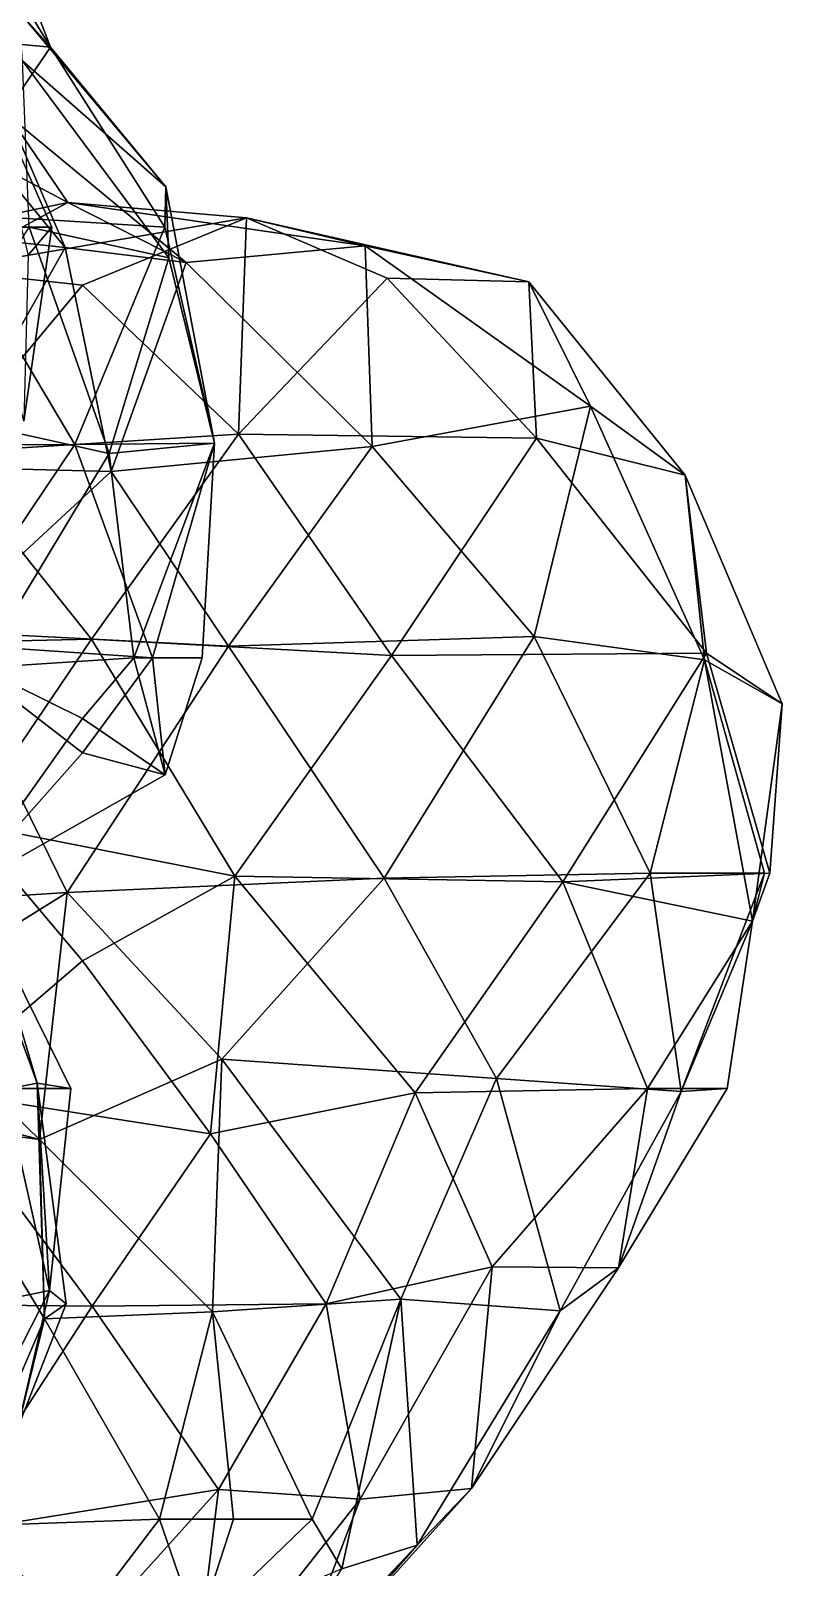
# Model space of a CAD drawing. Extents: x 290034 to 295698, y 4553723 to 4561693.
# Drawn here: x 294212.5 to 294274.6, y 4558582.2 to 4558709.3 of the extents above; entities that cross this region are included whole.
import ezdxf

# ---------------------------------------------------------------- set-up
doc = ezdxf.new("R2010")
doc.units = 0
doc.layers.add('Au_ppm_Pref_-_0_2', color=7, linetype='CONTINUOUS')

msp = doc.modelspace()

# ---------------------------------------------------------------- linework, layer by layer
at = {"layer": 'Au_ppm_Pref_-_0_2'}
for points in [[(294208.47, 4558722.66, 1918.4), (294192.08, 4558710.01, 1920.21), (294214.12, 4558707.97, 1920.63)], [(294208.47, 4558722.66, 1918.4), (294214.12, 4558707.97, 1920.63), (294208.54, 4558717.1, 1924.34)], [(294208.54, 4558717.1, 1924.34), (294214.12, 4558707.97, 1920.63), (294211.49, 4558710.92, 1924.34)], [(294192.08, 4558710.01, 1920.21), (294204.74, 4558694.28, 1919.85), (294214.12, 4558707.97, 1920.63)], [(294211.8, 4558706.84, 1929.34), (294211.49, 4558710.92, 1924.34), (294223.66, 4558696.43, 1924.34)], [(294214.12, 4558707.97, 1920.63), (294223.66, 4558696.43, 1924.34), (294211.49, 4558710.92, 1924.34)], [(294204.74, 4558694.28, 1919.85), (294223.57, 4558693.1, 1921.13), (294214.12, 4558707.97, 1920.63)], [(294223.66, 4558696.43, 1924.34), (294214.12, 4558707.97, 1920.63), (294223.57, 4558693.1, 1921.13)], [(294199.58, 4558693.1, 1809.33), (294203.07, 4558706.34, 1804.54), (294215.33, 4558691.41, 1805.1)], [(294215.33, 4558691.41, 1805.1), (294203.07, 4558706.34, 1804.54), (294210.67, 4558702.31, 1799.62)], [(294208, 4558693.1, 1863.69), (294208.14, 4558706.86, 1859.01), (294214.22, 4558693.1, 1859.01)], [(294214.22, 4558693.1, 1859.01), (294208.14, 4558706.86, 1859.01), (294212.28, 4558690.77, 1853.74)], [(294223.66, 4558696.43, 1924.34), (294223.91, 4558690.56, 1929.37), (294211.8, 4558706.84, 1929.34)], [(294223.91, 4558690.56, 1929.37), (294212.36, 4558693.1, 1934.14), (294211.8, 4558706.84, 1929.34)], [(294204.16, 4558701.18, 1796.92), (294192.16, 4558690.18, 1795.33), (294215.54, 4558695.13, 1793.79)], [(294210.67, 4558702.31, 1799.62), (294204.16, 4558701.18, 1796.92), (294215.54, 4558695.13, 1793.79)], [(294215.33, 4558691.41, 1805.1), (294210.67, 4558702.31, 1799.62), (294225.34, 4558690.15, 1799.36)], [(294225.34, 4558690.15, 1799.36), (294210.67, 4558702.31, 1799.62), (294215.54, 4558695.13, 1793.79)], [(294227.69, 4558675.21, 1924.53), (294223.66, 4558696.43, 1924.34), (294223.57, 4558693.1, 1921.13)], [(294223.66, 4558696.43, 1924.34), (294227.69, 4558675.21, 1924.53), (294223.91, 4558690.56, 1929.37)], [(294192.16, 4558690.18, 1795.33), (294205.23, 4558689.55, 1788.42), (294215.54, 4558695.13, 1793.79)], [(294230.31, 4558693.86, 1787.85), (294215.54, 4558695.13, 1793.79), (294205.23, 4558689.55, 1788.42)], [(294240.13, 4558691.54, 1793.57), (294225.34, 4558690.15, 1799.36), (294215.54, 4558695.13, 1793.79)], [(294240.13, 4558691.54, 1793.57), (294215.54, 4558695.13, 1793.79), (294230.31, 4558693.86, 1787.85)], [(294191.5, 4558675.03, 1919.98), (294216.12, 4558675.1, 1920.14), (294204.74, 4558694.28, 1919.85)], [(294204.74, 4558694.28, 1919.85), (294216.12, 4558675.1, 1920.14), (294223.57, 4558693.1, 1921.13)], [(294205.23, 4558689.55, 1788.42), (294216.76, 4558688.28, 1783.41), (294230.31, 4558693.86, 1787.85)], [(294229.66, 4558675.95, 1782.23), (294230.31, 4558693.86, 1787.85), (294216.76, 4558688.28, 1783.41)], [(294229.66, 4558675.95, 1782.23), (294241.96, 4558688.86, 1783.21), (294230.31, 4558693.86, 1787.85)], [(294253.66, 4558688.57, 1788.83), (294240.13, 4558691.54, 1793.57), (294230.31, 4558693.86, 1787.85)], [(294241.96, 4558688.86, 1783.21), (294253.66, 4558688.57, 1788.83), (294230.31, 4558693.86, 1787.85)], [(294205.11, 4558673.24, 1806.03), (294199.58, 4558693.1, 1809.33), (294215.33, 4558691.41, 1805.1)], [(294212.36, 4558693.1, 1934.14), (294218.97, 4558674.36, 1931.73), (294202.91, 4558677.92, 1934.75)], [(294208, 4558693.1, 1863.69), (294214.22, 4558693.1, 1859.01), (294211.92, 4558677.05, 1858.32)], [(294211.92, 4558677.05, 1858.32), (294214.22, 4558693.1, 1859.01), (294212.28, 4558690.77, 1853.74)], [(294223.91, 4558690.56, 1929.37), (294218.97, 4558674.36, 1931.73), (294212.36, 4558693.1, 1934.14)], [(294227.69, 4558675.21, 1924.53), (294223.57, 4558693.1, 1921.13), (294216.12, 4558675.1, 1920.14)], [(294215.33, 4558691.41, 1805.1), (294219.14, 4558672.86, 1801.54), (294205.11, 4558673.24, 1806.03)], [(294225.34, 4558690.15, 1799.36), (294219.14, 4558672.86, 1801.54), (294215.33, 4558691.41, 1805.1)], [(294240.72, 4558674.95, 1798.8), (294225.34, 4558690.15, 1799.36), (294240.13, 4558691.54, 1793.57)], [(294240.13, 4558691.54, 1793.57), (294258.77, 4558678.29, 1794.61), (294240.72, 4558674.95, 1798.8)], [(294258.77, 4558678.29, 1794.61), (294240.13, 4558691.54, 1793.57), (294253.66, 4558688.57, 1788.83)], [(294227.69, 4558675.21, 1924.53), (294218.97, 4558674.36, 1931.73), (294223.91, 4558690.56, 1929.37)], [(294240.72, 4558674.95, 1798.8), (294219.14, 4558672.86, 1801.54), (294225.34, 4558690.15, 1799.36)], [(294205.23, 4558689.55, 1788.42), (294205.19, 4558674.42, 1782.57), (294216.76, 4558688.28, 1783.41)], [(294229.66, 4558675.95, 1782.23), (294254.3, 4558675.64, 1781.95), (294241.96, 4558688.86, 1783.21)], [(294241.96, 4558688.86, 1783.21), (294254.3, 4558675.64, 1781.95), (294253.66, 4558688.57, 1788.83)], [(294258.77, 4558678.29, 1794.61), (294253.66, 4558688.57, 1788.83), (294266.61, 4558672.58, 1787.65)], [(294253.66, 4558688.57, 1788.83), (294254.3, 4558675.64, 1781.95), (294266.61, 4558672.58, 1787.65)], [(294229.66, 4558675.95, 1782.23), (294216.76, 4558688.28, 1783.41), (294205.19, 4558674.42, 1782.57)], [(294254.1, 4558659.22, 1798.15), (294240.72, 4558674.95, 1798.8), (294258.77, 4558678.29, 1794.61)], [(294254.1, 4558659.22, 1798.15), (294258.77, 4558678.29, 1794.61), (294268.21, 4558657.29, 1794.02)], [(294268.21, 4558657.29, 1794.02), (294258.77, 4558678.29, 1794.61), (294266.61, 4558672.58, 1787.65)], [(294218.97, 4558674.36, 1931.73), (294208.27, 4558656.64, 1931.7), (294202.91, 4558677.92, 1934.75)], [(294229.66, 4558675.95, 1782.23), (294205.19, 4558674.42, 1782.57), (294217.51, 4558658.99, 1781.7)], [(294242.31, 4558657.65, 1780.3), (294229.66, 4558675.95, 1782.23), (294217.51, 4558658.99, 1781.7)], [(294229.66, 4558675.95, 1782.23), (294242.31, 4558657.65, 1780.3), (294254.3, 4558675.64, 1781.95)], [(294242.31, 4558657.65, 1780.3), (294268.36, 4558657.85, 1781.61), (294254.3, 4558675.64, 1781.95)], [(294268.36, 4558657.85, 1781.61), (294266.61, 4558672.58, 1787.65), (294254.3, 4558675.64, 1781.95)], [(294191.5, 4558675.03, 1919.98), (294205.05, 4558658.65, 1920.17), (294216.12, 4558675.1, 1920.14)], [(294217.51, 4558658.99, 1781.7), (294205.19, 4558674.42, 1782.57), (294191.59, 4558658.42, 1780.88)], [(294205.05, 4558658.65, 1920.17), (294222.55, 4558657.47, 1921.61), (294216.12, 4558675.1, 1920.14)], [(294221, 4558657.47, 1926.34), (294208.27, 4558656.64, 1931.7), (294218.97, 4558674.36, 1931.73)], [(294216.12, 4558675.1, 1920.14), (294222.55, 4558657.47, 1921.61), (294227.69, 4558675.21, 1924.53)], [(294227.69, 4558675.21, 1924.53), (294221, 4558657.47, 1926.34), (294218.97, 4558674.36, 1931.73)], [(294240.72, 4558674.95, 1798.8), (294228.83, 4558658.41, 1799.4), (294219.14, 4558672.86, 1801.54)], [(294227.69, 4558675.21, 1924.53), (294226.65, 4558657.47, 1924.34), (294221, 4558657.47, 1926.34)], [(294226.65, 4558657.47, 1924.34), (294227.69, 4558675.21, 1924.53), (294222.55, 4558657.47, 1921.61)], [(294254.1, 4558659.22, 1798.15), (294228.83, 4558658.41, 1799.4), (294240.72, 4558674.95, 1798.8)], [(294219.14, 4558672.86, 1801.54), (294204.86, 4558659.66, 1798.75), (294205.11, 4558673.24, 1806.03)], [(294228.83, 4558658.41, 1799.4), (294204.86, 4558659.66, 1798.75), (294219.14, 4558672.86, 1801.54)], [(294274.63, 4558653.65, 1787.74), (294268.21, 4558657.29, 1794.02), (294266.61, 4558672.58, 1787.65)], [(294266.61, 4558672.58, 1787.65), (294268.36, 4558657.85, 1781.61), (294274.63, 4558653.65, 1787.74)], [(294191.35, 4558636.51, 1798.67), (294204.86, 4558659.66, 1798.75), (294215.48, 4558638.05, 1798.68)], [(294215.48, 4558638.05, 1798.68), (294204.86, 4558659.66, 1798.75), (294228.83, 4558658.41, 1799.4)], [(294241.72, 4558639.22, 1799.5), (294228.83, 4558658.41, 1799.4), (294254.1, 4558659.22, 1798.15)], [(294241.72, 4558639.22, 1799.5), (294254.1, 4558659.22, 1798.15), (294263.72, 4558639.65, 1798)], [(294263.72, 4558639.65, 1798), (294254.1, 4558659.22, 1798.15), (294268.21, 4558657.29, 1794.02)], [(294217.51, 4558658.99, 1781.7), (294191.59, 4558658.42, 1780.88), (294207.18, 4558643.74, 1779.02)], [(294205.05, 4558658.65, 1920.17), (294206.63, 4558638.18, 1923.65), (294216.76, 4558649.61, 1921.72)], [(294205.05, 4558658.65, 1920.17), (294216.76, 4558649.61, 1921.72), (294222.55, 4558657.47, 1921.61)], [(294229.37, 4558639.38, 1781.08), (294217.51, 4558658.99, 1781.7), (294207.18, 4558643.74, 1779.02)], [(294241.72, 4558639.22, 1799.5), (294215.48, 4558638.05, 1798.68), (294228.83, 4558658.41, 1799.4)], [(294242.31, 4558657.65, 1780.3), (294217.51, 4558658.99, 1781.7), (294229.37, 4558639.38, 1781.08)], [(294256.48, 4558638.93, 1781.01), (294268.36, 4558657.85, 1781.61), (294242.31, 4558657.65, 1780.3)], [(294273.61, 4558639.65, 1784.7), (294268.36, 4558657.85, 1781.61), (294256.48, 4558638.93, 1781.01)], [(294273.61, 4558639.65, 1784.7), (294274.63, 4558653.65, 1787.74), (294268.36, 4558657.85, 1781.61)], [(294216.76, 4558652.45, 1926.02), (294206.63, 4558638.18, 1923.65), (294208.27, 4558656.64, 1931.7)], [(294221, 4558657.47, 1926.34), (294216.76, 4558652.45, 1926.02), (294208.27, 4558656.64, 1931.7)], [(294223.61, 4558647.78, 1924.34), (294216.76, 4558652.45, 1926.02), (294221, 4558657.47, 1926.34)], [(294223.61, 4558647.78, 1924.34), (294222.55, 4558657.47, 1921.61), (294216.76, 4558649.61, 1921.72)], [(294223.61, 4558647.78, 1924.34), (294221, 4558657.47, 1926.34), (294226.65, 4558657.47, 1924.34)], [(294223.61, 4558647.78, 1924.34), (294226.65, 4558657.47, 1924.34), (294222.55, 4558657.47, 1921.61)], [(294256.48, 4558638.93, 1781.01), (294242.31, 4558657.65, 1780.3), (294229.37, 4558639.38, 1781.08)], [(294273.17, 4558639.65, 1793.68), (294263.72, 4558639.65, 1798), (294268.21, 4558657.29, 1794.02)], [(294273.17, 4558639.65, 1793.68), (294268.21, 4558657.29, 1794.02), (294272.16, 4558635.66, 1787.68)], [(294272.16, 4558635.66, 1787.68), (294268.21, 4558657.29, 1794.02), (294274.63, 4558653.65, 1787.74)], [(294272.16, 4558635.66, 1787.68), (294274.63, 4558653.65, 1787.74), (294273.61, 4558639.65, 1784.7)], [(294223.61, 4558647.78, 1924.34), (294206.63, 4558638.18, 1923.65), (294216.76, 4558652.45, 1926.02)], [(294223.61, 4558647.78, 1924.34), (294216.76, 4558649.61, 1921.72), (294206.63, 4558638.18, 1923.65)], [(294204.24, 4558621.68, 1775.87), (294216.76, 4558632.38, 1778.28), (294207.18, 4558643.74, 1779.02)], [(294229.37, 4558639.38, 1781.08), (294207.18, 4558643.74, 1779.02), (294216.76, 4558632.38, 1778.28)], [(294203.03, 4558620.32, 1812.35), (294213, 4558622.26, 1817.79), (294206.05, 4558641.27, 1816.83)], [(294209.11, 4558635.31, 1823.37), (294206.05, 4558641.27, 1816.83), (294213, 4558622.26, 1817.79)], [(294241.72, 4558639.22, 1799.5), (294228.29, 4558624.26, 1800.91), (294215.48, 4558638.05, 1798.68)], [(294227.34, 4558618.08, 1778.06), (294229.37, 4558639.38, 1781.08), (294216.76, 4558632.38, 1778.28)], [(294244.27, 4558621.46, 1780.03), (294229.37, 4558639.38, 1781.08), (294227.34, 4558618.08, 1778.06)], [(294241.72, 4558639.22, 1799.5), (294250.99, 4558622.66, 1799.15), (294228.29, 4558624.26, 1800.91)], [(294244.27, 4558621.46, 1780.03), (294256.48, 4558638.93, 1781.01), (294229.37, 4558639.38, 1781.08)], [(294241.72, 4558639.22, 1799.5), (294263.72, 4558639.65, 1798), (294250.99, 4558622.66, 1799.15)], [(294263.49, 4558621.83, 1783.53), (294256.48, 4558638.93, 1781.01), (294244.27, 4558621.46, 1780.03)], [(294266.26, 4558621.58, 1793.48), (294250.99, 4558622.66, 1799.15), (294263.72, 4558639.65, 1798)], [(294272.16, 4558635.66, 1787.68), (294273.61, 4558639.65, 1784.7), (294256.48, 4558638.93, 1781.01)], [(294263.49, 4558621.83, 1783.53), (294272.16, 4558635.66, 1787.68), (294256.48, 4558638.93, 1781.01)], [(294273.17, 4558639.65, 1793.68), (294266.26, 4558621.58, 1793.48), (294263.72, 4558639.65, 1798)], [(294266.26, 4558621.58, 1793.48), (294273.17, 4558639.65, 1793.68), (294272.16, 4558635.66, 1787.68)], [(294201.27, 4558629.19, 1800.7), (294191.35, 4558636.51, 1798.67), (294215.48, 4558638.05, 1798.68)], [(294215.48, 4558638.05, 1798.68), (294213.19, 4558617.62, 1804.07), (294201.27, 4558629.19, 1800.7)], [(294215.48, 4558638.05, 1798.68), (294228.29, 4558624.26, 1800.91), (294213.19, 4558617.62, 1804.07)], [(294210.3, 4558621.83, 1828.2), (294209.11, 4558635.31, 1823.37), (294215.79, 4558621.83, 1823.37)], [(294215.79, 4558621.83, 1823.37), (294209.11, 4558635.31, 1823.37), (294213, 4558622.26, 1817.79)], [(294263.49, 4558621.83, 1783.53), (294270.07, 4558621.83, 1787.74), (294272.16, 4558635.66, 1787.68)], [(294266.26, 4558621.58, 1793.48), (294272.16, 4558635.66, 1787.68), (294270.07, 4558621.83, 1787.74)], [(294227.34, 4558618.08, 1778.06), (294216.76, 4558632.38, 1778.28), (294204.24, 4558621.68, 1775.87)], [(294190.72, 4558620.64, 1805.85), (294201.27, 4558629.19, 1800.7), (294213.19, 4558617.62, 1804.07)], [(294213.19, 4558617.62, 1804.07), (294228.29, 4558624.26, 1800.91), (294227.5, 4558603.35, 1804.65)], [(294227.5, 4558603.35, 1804.65), (294228.29, 4558624.26, 1800.91), (294243.08, 4558604.39, 1800.36)], [(294228.29, 4558624.26, 1800.91), (294250.99, 4558622.66, 1799.15), (294243.08, 4558604.39, 1800.36)], [(294203.03, 4558620.32, 1812.35), (294213.63, 4558602.78, 1811.27), (294213, 4558622.26, 1817.79)], [(294213.63, 4558602.78, 1811.27), (294215.41, 4558604.01, 1817.43), (294213, 4558622.26, 1817.79)], [(294213, 4558622.26, 1817.79), (294215.41, 4558604.01, 1817.43), (294214.03, 4558605.11, 1822.87)], [(294214.03, 4558605.11, 1822.87), (294215.79, 4558621.83, 1823.37), (294213, 4558622.26, 1817.79)], [(294250.99, 4558622.66, 1799.15), (294256.25, 4558603.42, 1793.95), (294243.08, 4558604.39, 1800.36)], [(294256.25, 4558603.42, 1793.95), (294250.99, 4558622.66, 1799.15), (294266.26, 4558621.58, 1793.48)], [(294204.24, 4558621.68, 1775.87), (294198.63, 4558604.01, 1772.53), (294217.56, 4558603.82, 1775.55)], [(294210.3, 4558621.83, 1828.2), (294214.03, 4558605.11, 1822.87), (294203.98, 4558603.06, 1829.59)], [(294217.56, 4558603.82, 1775.55), (294227.34, 4558618.08, 1778.06), (294204.24, 4558621.68, 1775.87)], [(294210.3, 4558621.83, 1828.2), (294215.79, 4558621.83, 1823.37), (294214.03, 4558605.11, 1822.87)], [(294236.91, 4558604.01, 1778.24), (294244.27, 4558621.46, 1780.03), (294227.34, 4558618.08, 1778.06)], [(294250.65, 4558607.08, 1782.48), (294244.27, 4558621.46, 1780.03), (294236.91, 4558604.01, 1778.24)], [(294250.65, 4558607.08, 1782.48), (294263.49, 4558621.83, 1783.53), (294244.27, 4558621.46, 1780.03)], [(294261.1, 4558607, 1787.74), (294263.49, 4558621.83, 1783.53), (294250.65, 4558607.08, 1782.48)], [(294261.1, 4558607, 1787.74), (294256.25, 4558603.42, 1793.95), (294266.26, 4558621.58, 1793.48)], [(294266.26, 4558621.58, 1793.48), (294270.07, 4558621.83, 1787.74), (294261.1, 4558607, 1787.74)], [(294261.1, 4558607, 1787.74), (294270.07, 4558621.83, 1787.74), (294263.49, 4558621.83, 1783.53)], [(294190.72, 4558620.64, 1805.85), (294213.19, 4558617.62, 1804.07), (294203.03, 4558620.32, 1812.35)], [(294203.03, 4558620.32, 1812.35), (294213.19, 4558617.62, 1804.07), (294213.63, 4558602.78, 1811.27)], [(294227.5, 4558603.35, 1804.65), (294213.63, 4558602.78, 1811.27), (294213.19, 4558617.62, 1804.07)], [(294227.34, 4558618.08, 1778.06), (294217.56, 4558603.82, 1775.55), (294236.91, 4558604.01, 1778.24)], [(294236.91, 4558604.01, 1778.24), (294239.72, 4558587.86, 1782.29), (294250.65, 4558607.08, 1782.48)], [(294250.65, 4558607.08, 1782.48), (294239.72, 4558587.86, 1782.29), (294248.94, 4558588.74, 1787.74)], [(294250.65, 4558607.08, 1782.48), (294248.94, 4558588.74, 1787.74), (294261.1, 4558607, 1787.74)], [(294248.94, 4558588.74, 1787.74), (294256.25, 4558603.42, 1793.95), (294261.1, 4558607, 1787.74)], [(294204.31, 4558586.06, 1823.52), (294203.98, 4558603.06, 1829.59), (294214.03, 4558605.11, 1822.87)], [(294211.42, 4558593.75, 1817.43), (294204.31, 4558586.06, 1823.52), (294214.03, 4558605.11, 1822.87)], [(294211.42, 4558593.75, 1817.43), (294214.03, 4558605.11, 1822.87), (294215.41, 4558604.01, 1817.43)], [(294217.56, 4558603.82, 1775.55), (294198.63, 4558604.01, 1772.53), (294205.34, 4558585.02, 1774.61)], [(294217.56, 4558603.82, 1775.55), (294205.34, 4558585.02, 1774.61), (294228.01, 4558588.66, 1777.32)], [(294213.63, 4558602.78, 1811.27), (294211.42, 4558593.75, 1817.43), (294215.41, 4558604.01, 1817.43)], [(294227.5, 4558603.35, 1804.65), (294223.12, 4558586.2, 1808.55), (294213.63, 4558602.78, 1811.27)], [(294236.91, 4558604.01, 1778.24), (294217.56, 4558603.82, 1775.55), (294228.01, 4558588.66, 1777.32)], [(294227.5, 4558603.35, 1804.65), (294229.26, 4558586.2, 1805.55), (294223.12, 4558586.2, 1808.55)], [(294227.5, 4558603.35, 1804.65), (294243.08, 4558604.39, 1800.36), (294235.75, 4558586.2, 1802.63)], [(294227.5, 4558603.35, 1804.65), (294235.75, 4558586.2, 1802.63), (294229.26, 4558586.2, 1805.55)], [(294236.91, 4558604.01, 1778.24), (294228.01, 4558588.66, 1777.32), (294239.72, 4558587.86, 1782.29)], [(294235.75, 4558586.2, 1802.63), (294243.08, 4558604.39, 1800.36), (294238.21, 4558582.08, 1799.62)], [(294243.08, 4558604.39, 1800.36), (294244.44, 4558584.05, 1793.57), (294238.21, 4558582.08, 1799.62)], [(294243.08, 4558604.39, 1800.36), (294256.25, 4558603.42, 1793.95), (294244.44, 4558584.05, 1793.57)], [(294256.25, 4558603.42, 1793.95), (294248.94, 4558588.74, 1787.74), (294244.44, 4558584.05, 1793.57)], [(294213.63, 4558602.78, 1811.27), (294206.23, 4558585.58, 1811.93), (294211.42, 4558593.75, 1817.43)], [(294223.12, 4558586.2, 1808.55), (294206.23, 4558585.58, 1811.93), (294213.63, 4558602.78, 1811.27)], [(294228.01, 4558588.66, 1777.32), (294205.34, 4558585.02, 1774.61), (294213.39, 4558572.44, 1776.87)], [(294225.76, 4558570.17, 1782.57), (294228.01, 4558588.66, 1777.32), (294213.39, 4558572.44, 1776.87)], [(294225.76, 4558570.17, 1782.57), (294239.72, 4558587.86, 1782.29), (294228.01, 4558588.66, 1777.32)], [(294233.48, 4558571.56, 1787.74), (294244.44, 4558584.05, 1793.57), (294248.94, 4558588.74, 1787.74)], [(294233.48, 4558571.56, 1787.74), (294248.94, 4558588.74, 1787.74), (294239.72, 4558587.86, 1782.29)], [(294225.76, 4558570.17, 1782.57), (294233.48, 4558571.56, 1787.74), (294239.72, 4558587.86, 1782.29)], [(294206.23, 4558585.58, 1811.93), (294216.76, 4558577.82, 1808.35), (294205.55, 4558565.63, 1806.21)], [(294216.76, 4558577.82, 1808.35), (294206.23, 4558585.58, 1811.93), (294223.12, 4558586.2, 1808.55)], [(294226.27, 4558577.03, 1804.13), (294216.76, 4558577.82, 1808.35), (294223.12, 4558586.2, 1808.55)], [(294226.27, 4558577.03, 1804.13), (294223.12, 4558586.2, 1808.55), (294229.26, 4558586.2, 1805.55)], [(294226.27, 4558577.03, 1804.13), (294235.75, 4558586.2, 1802.63), (294238.21, 4558582.08, 1799.62)], [(294226.27, 4558577.03, 1804.13), (294229.26, 4558586.2, 1805.55), (294235.75, 4558586.2, 1802.63)], [(294205.34, 4558585.02, 1774.61), (294193.97, 4558569.37, 1777.32), (294213.39, 4558572.44, 1776.87)], [(294233.48, 4558571.56, 1787.74), (294229.47, 4558568.25, 1793.67), (294244.44, 4558584.05, 1793.57)], [(294229.47, 4558568.25, 1793.67), (294238.21, 4558582.08, 1799.62), (294244.44, 4558584.05, 1793.57)]]:
    msp.add_3dface(points, dxfattribs=at)

doc.saveas('drawing.dxf')
